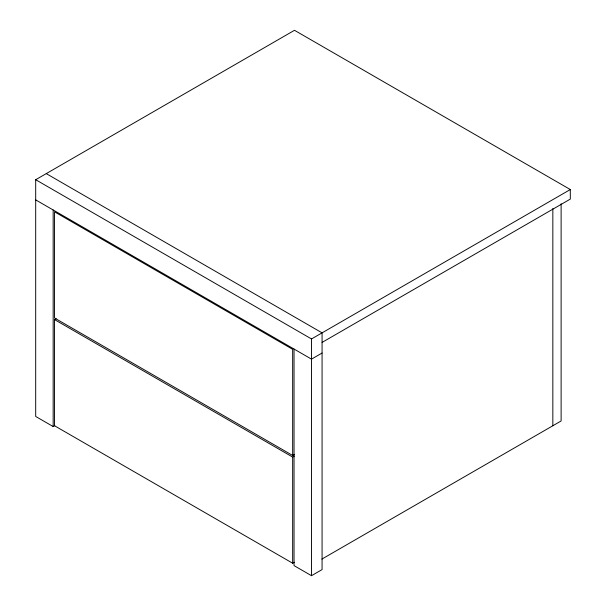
<?xml version="1.0" encoding="UTF-8"?>
<svg xmlns="http://www.w3.org/2000/svg" width="606" height="606" viewBox="0 0 606 606"><rect width="100%" height="100%" fill="white"/><g stroke="black" fill="none" stroke-linecap="round" stroke-linejoin="round"><path stroke-width="0.91" d="M54.782 425.609L53.161 426.548L35.693 416.458L35.693 179.717L294.493 30.3L570.307 189.542L570.307 199.094L322.074 342.413M294.281 562.285L292.66 563.224L54.54 425.753L54.54 319.589L56.161 318.65M35.693 179.717L311.507 338.959L570.307 189.542M322.074 353.025L311.507 359.131L35.693 199.889M292.66 455.47L292.66 349.314L54.54 211.835L54.54 317.998L292.66 455.47L294.281 454.53M54.54 319.589L292.66 457.068L294.281 456.129M321.892 559.088L561.118 420.973L561.118 203.76M294.039 349.048L294.039 565.618L311.507 575.7L322.074 569.595L322.074 332.853L46.261 173.619M552.839 208.54L552.839 425.753M311.507 338.959L311.507 575.7M292.66 457.068L292.66 563.224M53.161 209.979L53.161 426.548"/></g></svg>
